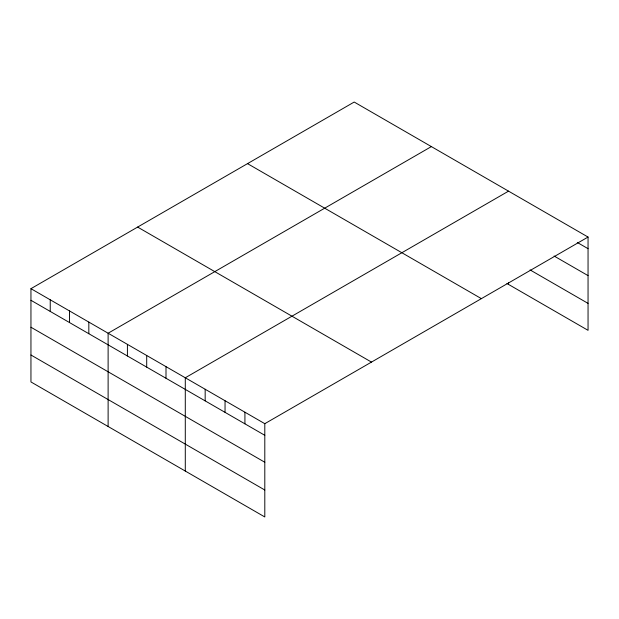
<?xml version="1.0" encoding="UTF-8"?>
<svg xmlns="http://www.w3.org/2000/svg" width="619" height="619" viewBox="0 0 619 619"><rect width="100%" height="100%" fill="white"/><g stroke="black" fill="none" stroke-linecap="round" stroke-linejoin="round"><path stroke-width="0.93" d="M30.95 288.671L264.8 423.682L264.8 516.958L30.95 381.946L30.95 288.671L354.2 102.042L588.05 237.054L588.05 330.329L506.938 283.502M431.373 146.595L108.116 333.223L108.116 426.499M508.539 191.147L185.29 377.776L185.29 471.051M264.8 423.682L588.05 237.054M577.279 242.455L588.05 248.676M554.09 256.018L588.05 275.617M530.073 269.915L588.05 303.38M247.53 163.633L481.373 298.637M137.627 227.08L371.47 362.092M30.95 300.292L264.8 435.304M30.95 327.234L264.8 462.246M30.95 355.004L264.8 490.008M508.539 282.504L508.539 284.431M244.923 412.208L244.923 423.822M225.045 400.725L225.045 412.347M205.168 389.25L205.168 400.872M166 366.641L166 378.255M146.703 355.499L146.703 367.121M127.413 344.365L127.413 355.979M88.827 322.081L88.827 333.703M69.537 310.947L69.537 322.569M50.24 299.805L50.24 311.427"/></g></svg>
